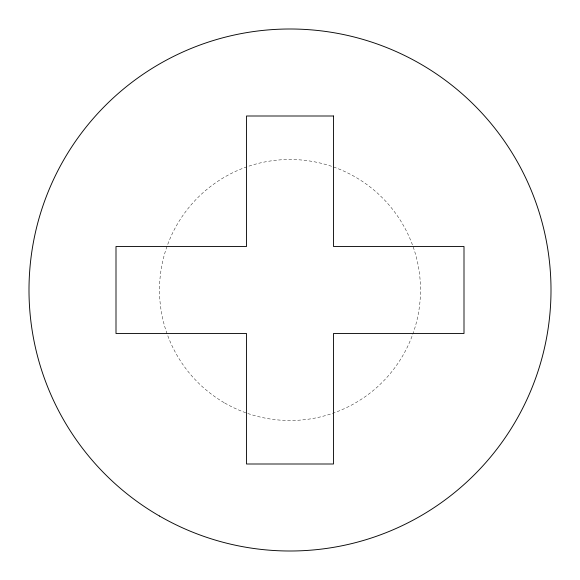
<?xml version="1.0" encoding="UTF-8"?>
<svg xmlns="http://www.w3.org/2000/svg" width="580" height="580" viewBox="0 0 580 580"><rect width="100%" height="100%" fill="white"/><g stroke="black" fill="none" stroke-linecap="round" stroke-linejoin="round"><path stroke-width="0.43" stroke-dasharray="2.9 2.17" d="M224.75 403.013A130.5 130.5 0 0 0 420.5 290A130.5 130.5 0 0 0 224.75 176.987A130.5 130.5 0 0 0 224.75 403.013"/><path stroke-width="0.87" d="M333.5 116L246.5 116L246.5 246.5L116 246.5L116 333.5L246.5 333.5L246.5 464L333.5 464L333.5 333.5L464 333.5L464 246.5L333.5 246.5L333.5 116M159.5 516.033A261 261 0 0 0 551 290A261 261 0 0 0 159.5 63.967A261 261 0 0 0 159.5 516.033"/></g></svg>
